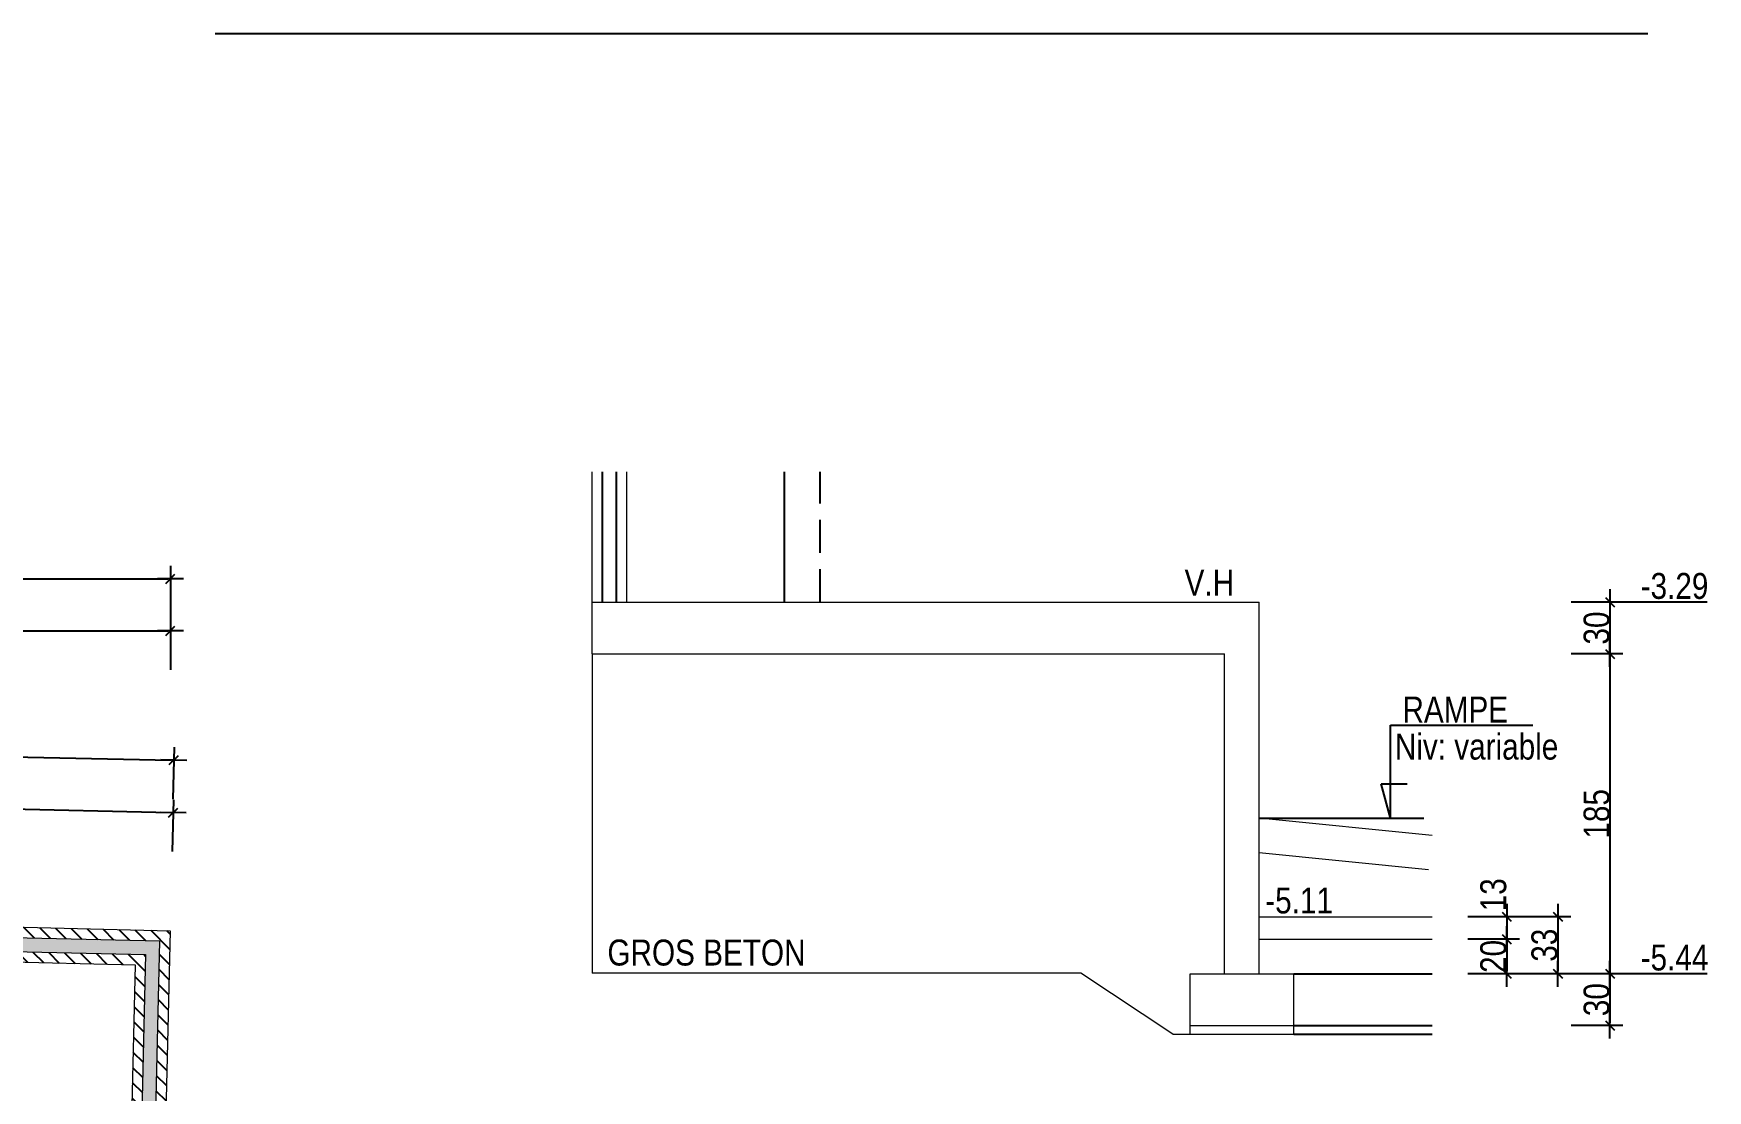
# Model space of a CAD drawing. Header units: centimetres. Extents: x 16433 to 114398, y -50094 to -12305.
# Drawn here: x 67429 to 68397, y -18482 to -17870 of the extents above; entities that cross this region are included whole.
import ezdxf

# ---------------------------------------------------------------- set-up
doc = ezdxf.new("R2010")
doc.units = ezdxf.units.CM
doc.header["$LTSCALE"] = 0.5
doc.linetypes.add('CACHEX2', pattern=[19.05, 12.7, -6.35])
doc.layers.get('DEFPOINTS').update_dxf_attribs({"linetype": 'CONTINUOUS'})
for name, color, linetype in [('01_cote_gen', 4, 'CONTINUOUS'), ('01_linteaux', 2, 'CONTINUOUS'), ('01_poch_murs', 253, 'CONTINUOUS'), ('01_texte', 230, 'CONTINUOUS'), ('AA_COTES', 2, 'CONTINUOUS')]:
    doc.layers.add(name, color=color, linetype=linetype)
doc.layers.add('01_murs_coup', color=5, linetype='CONTINUOUS', lineweight=60)
doc.styles.add('ARIAL NA', font='ARIALN.TTF')
doc.styles.add('STYLE2', font='ARIALN.TTF')
doc.dimstyles.new('JB50', dxfattribs={"dimscale": 0.1, "dimtxt": 150, "dimasz": 15, "dimexe": 0.1, "dimexo": 0.1, "dimgap": 0.09, "dimtad": 1, "dimdec": 1, "dimdsep": 46, "dimtxsty": 'STYLE2', "dimblk1": 'BOND_G', "dimblk2": 'BOND_D', "dimsah": 1, "dimcen": 1.5, "dimdle": 0.01, "dimse1": 1, "dimse2": 1, "dimclrd": 4, "dimclre": 2, "dimclrt": 6, "dimazin": 2, "dimtfac": 2.333333, "dimtdec": 1, "dimtix": 1, "dimtmove": 2, "dimatfit": 3, "dimldrblk": 'BOND_G', "dimfxl": 1, "dimtolj": 1, "dimtzin": 0, "dimarcsym": 0})
pattern_1 = [(315, (86033.132, 37511.667), (4.49012806, 4.49012806), [])]

# ---------------------------------------------------------------- blocks, each defined once
blk = doc.blocks.new('BOND_G')
at = {"layer": 'AA_COTES', "color": 0}
for p, q in [((0, -5), (0, 15)), ((5, 0), (-5, 0)), ((1.77, 1.77), (-1.77, -1.77))]:
    blk.add_line(p, q, dxfattribs=at)
blk = doc.blocks.new('BOND_D')
at = {"layer": 'AA_COTES', "color": 0}
for p, q in [((5, 0), (-5, 0)), ((-1.77, -1.77), (1.77, 1.77)), ((0, 5), (0, -15))]:
    blk.add_line(p, q, dxfattribs=at)
blk = doc.blocks.new('*D1301')
at = {"layer": '01_cote_gen', "color": 4, "lineweight": -2, "transparency": 16777216}
blk.add_line((65249.84, -18246.16), (67508.34, -18290.62), dxfattribs=at)
at = {"layer": 'DEFPOINTS', "color": 0, "transparency": 16777216}
for p in [(67509.84, -18290.65), (65246.39, -18345), (67507.9, -18389.51)]:
    blk.add_point(p, dxfattribs=at)
at = {"layer": '01_cote_gen', "color": 4, "lineweight": -2, "transparency": 16777216, "xscale": 1.5, "yscale": 1.5, "zscale": 1.5}
for name, p, rotation in [('BOND_G', (65248.34, -18246.14), 178.8724000723822), ('BOND_D', (67509.84, -18290.65), 358.8724000723822)]:
    blk.add_blockref(name, p, dxfattribs=dict(at, rotation=rotation))
at = {"layer": '01_cote_gen', "color": 6, "transparency": 16777216, "insert": (66379.24, -18260.73), "char_height": 15, "attachment_point": 5, "rotation": 358.8724, "style": 'STYLE2'}
blk.add_mtext('\\A1;2261.9', dxfattribs=at)
blk = doc.blocks.new('*D1302')
at = {"layer": '01_cote_gen', "color": 4, "lineweight": -2, "transparency": 16777216}
blk.add_line((66821.83, -18305.09), (67507.99, -18321.03), dxfattribs=at)
at = {"layer": 'DEFPOINTS', "color": 0, "transparency": 16777216}
for p in [(67509.49, -18321.06), (66818.74, -18373.51), (67507.9, -18389.51)]:
    blk.add_point(p, dxfattribs=at)
at = {"layer": '01_cote_gen', "color": 4, "lineweight": -2, "transparency": 16777216, "xscale": 1.5, "yscale": 1.5, "zscale": 1.5}
for name, p, rotation in [('BOND_G', (66820.33, -18305.06), 178.669729179588), ('BOND_D', (67509.49, -18321.06), 358.669729179588)]:
    blk.add_blockref(name, p, dxfattribs=dict(at, rotation=rotation))
at = {"layer": '01_cote_gen', "color": 6, "transparency": 16777216, "insert": (67165.08, -18305.4), "char_height": 15, "attachment_point": 5, "rotation": 358.66973, "style": 'STYLE2'}
blk.add_mtext('\\A1;689.3', dxfattribs=at)
blk = doc.blocks.new('*D1304')
at = {"layer": '01_cote_gen', "color": 4, "lineweight": -2, "transparency": 16777216}
blk.add_line((65884.91, -18215.84), (67506.4, -18215.84), dxfattribs=at)
at = {"layer": 'DEFPOINTS', "color": 0, "transparency": 16777216}
for p in [(67507.9, -18215.84), (65883.41, -18238.34), (67507.9, -18389.51)]:
    blk.add_point(p, dxfattribs=at)
at = {"layer": '01_cote_gen', "color": 4, "lineweight": -2, "transparency": 16777216, "xscale": 1.5, "yscale": 1.5, "zscale": 1.5, "rotation": 180}
blk.add_blockref('BOND_G', (65883.41, -18215.84), dxfattribs=at)
at = {"layer": '01_cote_gen', "color": 4, "lineweight": -2, "transparency": 16777216, "xscale": 1.5, "yscale": 1.5, "zscale": 1.5}
blk.add_blockref('BOND_D', (67507.9, -18215.84), dxfattribs=at)
at = {"layer": '01_cote_gen', "color": 6, "transparency": 16777216, "insert": (66695.65, -18208.17), "char_height": 15, "attachment_point": 5, "style": 'STYLE2'}
blk.add_mtext('\\A1;1624.5', dxfattribs=at)
blk = doc.blocks.new('*D1305')
at = {"layer": '01_cote_gen', "color": 4, "lineweight": -2, "transparency": 16777216}
blk.add_line((65247.89, -18185.78), (67506.4, -18185.78), dxfattribs=at)
at = {"layer": 'DEFPOINTS', "color": 0, "transparency": 16777216}
for p in [(67507.9, -18185.78), (65246.39, -18351.15), (67507.9, -18395.66)]:
    blk.add_point(p, dxfattribs=at)
at = {"layer": '01_cote_gen', "color": 4, "lineweight": -2, "transparency": 16777216, "xscale": 1.5, "yscale": 1.5, "zscale": 1.5, "rotation": 180}
blk.add_blockref('BOND_G', (65246.39, -18185.78), dxfattribs=at)
at = {"layer": '01_cote_gen', "color": 4, "lineweight": -2, "transparency": 16777216, "xscale": 1.5, "yscale": 1.5, "zscale": 1.5}
blk.add_blockref('BOND_D', (67507.9, -18185.78), dxfattribs=at)
at = {"layer": '01_cote_gen', "color": 6, "transparency": 16777216, "insert": (66377.15, -18178.12), "char_height": 15, "attachment_point": 5, "style": 'STYLE2'}
blk.add_mtext('\\A1;2261.5', dxfattribs=at)
blk = doc.blocks.new('*D1425')
at = {"layer": '01_cote_gen', "color": 4, "lineweight": -2, "transparency": 16777216}
blk.add_line((68340.56, -18200.72), (68340.56, -18227.72), dxfattribs=at)
at = {"layer": 'DEFPOINTS', "color": 0, "transparency": 16777216}
for p in [(68063.93, -18199.22), (68063.93, -18229.22), (68340.56, -18229.22)]:
    blk.add_point(p, dxfattribs=at)
at = {"layer": '01_cote_gen', "color": 4, "lineweight": -2, "transparency": 16777216, "xscale": 1.5, "yscale": 1.5, "zscale": 1.5}
for name, p, rotation in [('BOND_G', (68340.56, -18199.22), 90), ('BOND_D', (68340.56, -18229.22), 270)]:
    blk.add_blockref(name, p, dxfattribs=dict(at, rotation=rotation))
at = {"layer": '01_cote_gen', "color": 6, "transparency": 16777216, "insert": (68332.89, -18214.22), "char_height": 15, "attachment_point": 5, "rotation": 90, "style": 'STYLE2'}
blk.add_mtext('\\A1;30', dxfattribs=at)
blk = doc.blocks.new('*D1426')
at = {"layer": '01_cote_gen', "color": 4, "lineweight": -2, "transparency": 16777216}
blk.add_line((68340.56, -18230.72), (68340.56, -18412.72), dxfattribs=at)
at = {"layer": 'DEFPOINTS', "color": 0, "transparency": 16777216}
for p in [(68318.06, -18229.22), (68297.57, -18414.22), (68340.56, -18414.22)]:
    blk.add_point(p, dxfattribs=at)
at = {"layer": '01_cote_gen', "color": 4, "lineweight": -2, "transparency": 16777216, "xscale": 1.5, "yscale": 1.5, "zscale": 1.5}
for name, p, rotation in [('BOND_G', (68340.56, -18229.22), 90), ('BOND_D', (68340.56, -18414.22), 270)]:
    blk.add_blockref(name, p, dxfattribs=dict(at, rotation=rotation))
at = {"layer": '01_cote_gen', "color": 6, "transparency": 16777216, "insert": (68332.89, -18321.72), "char_height": 15, "attachment_point": 5, "rotation": 90, "style": 'STYLE2'}
blk.add_mtext('\\A1;185', dxfattribs=at)
blk = doc.blocks.new('*D1427')
at = {"layer": '01_cote_gen', "color": 4, "lineweight": -2, "transparency": 16777216}
blk.add_line((68340.56, -18415.72), (68340.56, -18442.72), dxfattribs=at)
at = {"layer": 'DEFPOINTS', "color": 0, "transparency": 16777216}
for p in [(68318.06, -18414.22), (68297.57, -18444.22), (68340.56, -18444.22)]:
    blk.add_point(p, dxfattribs=at)
at = {"layer": '01_cote_gen', "color": 4, "lineweight": -2, "transparency": 16777216, "xscale": 1.5, "yscale": 1.5, "zscale": 1.5}
for name, p, rotation in [('BOND_G', (68340.56, -18414.22), 90), ('BOND_D', (68340.56, -18444.22), 270)]:
    blk.add_blockref(name, p, dxfattribs=dict(at, rotation=rotation))
at = {"layer": '01_cote_gen', "color": 6, "transparency": 16777216, "insert": (68332.89, -18429.22), "char_height": 15, "attachment_point": 5, "rotation": 90, "style": 'STYLE2'}
blk.add_mtext('\\A1;30', dxfattribs=at)
blk = doc.blocks.new('*D1428')
at = {"layer": '01_cote_gen', "color": 4, "lineweight": -2, "transparency": 16777216}
blk.add_line((68310.37, -18382.72), (68310.37, -18412.72), dxfattribs=at)
at = {"layer": 'DEFPOINTS', "color": 0, "transparency": 16777216}
for p in [(68297.57, -18381.22), (68297.57, -18414.22), (68310.37, -18414.22)]:
    blk.add_point(p, dxfattribs=at)
at = {"layer": '01_cote_gen', "color": 4, "lineweight": -2, "transparency": 16777216, "xscale": 1.5, "yscale": 1.5, "zscale": 1.5}
for name, p, rotation in [('BOND_G', (68310.37, -18381.22), 90), ('BOND_D', (68310.37, -18414.22), 270)]:
    blk.add_blockref(name, p, dxfattribs=dict(at, rotation=rotation))
at = {"layer": '01_cote_gen', "color": 6, "transparency": 16777216, "insert": (68302.71, -18397.72), "char_height": 15, "attachment_point": 5, "rotation": 90, "style": 'STYLE2'}
blk.add_mtext('\\A1;33', dxfattribs=at)
blk = doc.blocks.new('*D1429')
at = {"layer": '01_cote_gen', "color": 4, "lineweight": -2, "transparency": 16777216}
blk.add_line((68280.81, -18395.72), (68280.81, -18412.72), dxfattribs=at)
at = {"layer": 'DEFPOINTS', "color": 0, "transparency": 16777216}
for p in [(68237.65, -18394.22), (68237.65, -18414.22), (68280.81, -18414.22)]:
    blk.add_point(p, dxfattribs=at)
at = {"layer": '01_cote_gen', "color": 4, "lineweight": -2, "transparency": 16777216, "xscale": 1.5, "yscale": 1.5, "zscale": 1.5}
for name, p, rotation in [('BOND_G', (68280.81, -18394.22), 90), ('BOND_D', (68280.81, -18414.22), 270)]:
    blk.add_blockref(name, p, dxfattribs=dict(at, rotation=rotation))
at = {"layer": '01_cote_gen', "color": 6, "transparency": 16777216, "insert": (68273.14, -18404.22), "char_height": 15, "attachment_point": 5, "rotation": 90, "style": 'STYLE2'}
blk.add_mtext('\\A1;20', dxfattribs=at)
blk = doc.blocks.new('*D1430')
at = {"layer": '01_cote_gen', "color": 4, "lineweight": -2, "transparency": 16777216}
blk.add_line((68280.81, -18382.72), (68280.81, -18392.72), dxfattribs=at)
at = {"layer": 'DEFPOINTS', "color": 0, "transparency": 16777216}
for p in [(68237.65, -18381.22), (68237.65, -18394.22), (68280.81, -18394.22)]:
    blk.add_point(p, dxfattribs=at)
at = {"layer": '01_cote_gen', "color": 4, "lineweight": -2, "transparency": 16777216, "xscale": 1.5, "yscale": 1.5, "zscale": 1.5}
for name, p, rotation in [('BOND_G', (68280.81, -18381.22), 90), ('BOND_D', (68280.81, -18394.22), 270)]:
    blk.add_blockref(name, p, dxfattribs=dict(at, rotation=rotation))
at = {"layer": '01_cote_gen', "color": 6, "transparency": 16777216, "insert": (68273.14, -18368.56), "char_height": 15, "attachment_point": 5, "rotation": 90, "style": 'STYLE2'}
blk.add_mtext('\\A1;13', dxfattribs=at)

msp = doc.modelspace()

# ---------------------------------------------------------------- hatches: boundary and pattern name
at = {"layer": '01_poch_murs'}
h = msp.add_hatch(color=256, dxfattribs=at)
h.dxf.hatch_style = 1
h.paths.add_polyline_path([(67499.019, -18513.338), (67501.758, -18395.37), (67106.41, -18386.189), (67106.41, -18757.011), (67110.41, -18757.011), (67110.41, -18394.284), (67493.575, -18403.182), (67491.207, -18505.154), (67212.41, -18498.68), (67212.41, -18757.011), (67220.41, -18757.011), (67220.41, -18506.868)])
h.paths.add_polyline_path([(67106.41, -18767.011), (67106.41, -18757.011), (67102.41, -18757.011), (67102.41, -18767.011)])
h.paths.add_polyline_path([(67110.41, -18767.011), (67110.41, -18757.011), (67106.41, -18757.011), (67106.41, -18767.011)])
h.paths.add_polyline_path([(67106.41, -18757.011), (67106.41, -18386.189), (67096.41, -18385.957), (67096.41, -18393.959), (67102.41, -18394.098), (67102.41, -18757.011)])
h = msp.add_hatch(dxfattribs=at)
h.set_pattern_fill('ANSI31', color=256, scale=2, angle=-90)
h.set_pattern_definition(pattern_1)
h.paths.add_polyline_path([(67226.41, -18757.011), (67226.41, -18513.009), (67504.878, -18519.476), (67507.896, -18389.511), (67106.41, -18380.187), (67106.41, -18386.189), (67501.758, -18395.37), (67499.019, -18513.338), (67220.41, -18506.868), (67220.41, -18757.011)])
h = msp.add_hatch(dxfattribs=at)
h.set_pattern_fill('ANSI31', color=256, scale=2, angle=-90)
h.set_pattern_definition(pattern_1)
h.paths.add_polyline_path([(67491.207, -18505.154), (67493.575, -18403.182), (67110.41, -18394.284), (67110.41, -18757.011), (67116.41, -18757.011), (67116.41, -18756.011), (67116.41, -18400.425), (67487.437, -18409.041), (67485.347, -18499.017), (67206.41, -18492.539), (67206.41, -18757.011), (67212.41, -18757.011), (67212.41, -18498.68)])

# ---------------------------------------------------------------- linework, layer by layer
at = {"layer": '01_cote_gen'}
msp.add_line((67533.731, -17870.224), (68362.442, -17870.224), dxfattribs=at)
at = {"layer": '01_linteaux'}
for p, q in [((67757.86, -18199.224), (67757.86, -18123.852)), ((67765.865, -18199.224), (67765.865, -18123.852)), ((67863.175, -18199.224), (67863.175, -18123.852)), ((68157.646, -18414.224), (68237.646, -18414.224)), ((68157.646, -18444.224), (68237.646, -18444.224)), ((68157.646, -18449.224), (68237.646, -18449.224))]:
    msp.add_line(p, q, dxfattribs=at)
at = {"layer": '01_linteaux', "linetype": 'CACHEX2', "ltscale": 3}
msp.add_line((67883.645, -18199.224), (67883.645, -18123.852), dxfattribs=at)
at = {"layer": '01_linteaux', "linetype": 'Continuous', "lineweight": 0}
for p, q in [((67501.758, -18395.37), (66824.596, -18379.645)), ((67110.41, -18394.284), (67493.575, -18403.182)), ((67499.019, -18513.338), (67501.758, -18395.37)), ((67493.575, -18403.182), (67491.207, -18505.154))]:
    msp.add_line(p, q, dxfattribs=at)
at = {"layer": '01_murs_coup', "linetype": 'Continuous', "lineweight": 0}
for p, q in [((67751.86, -18229.224), (67751.86, -18123.852)), ((67771.865, -18199.224), (67771.865, -18123.852)), ((67751.86, -18199.224), (68137.646, -18199.224)), ((68137.646, -18414.224), (68137.646, -18199.224)), ((67751.86, -18229.224), (68117.646, -18229.224)), ((67751.86, -18229.224), (67751.86, -18413.819)), ((68117.646, -18414.224), (68117.646, -18229.224)), ((68237.646, -18334.224), (68137.646, -18324.224)), ((68235.656, -18354.125), (68137.646, -18344.324)), ((67507.896, -18389.511), (66818.737, -18373.507)), ((68137.646, -18381.224), (68237.646, -18381.224)), ((67504.878, -18519.476), (67507.896, -18389.511)), ((68137.646, -18394.224), (68237.646, -18394.224)), ((67116.41, -18400.425), (67487.437, -18409.041)), ((67487.437, -18409.041), (67485.347, -18499.017)), ((68034.538, -18413.819), (67751.86, -18413.819)), ((68087.646, -18449.224), (68034.538, -18413.819)), ((68097.646, -18414.224), (68157.646, -18414.224)), ((68097.646, -18449.224), (68097.646, -18414.224)), ((68157.646, -18449.224), (68157.646, -18414.224)), ((68097.646, -18444.224), (68157.646, -18444.224)), ((68087.646, -18449.224), (68157.646, -18449.224))]:
    msp.add_line(p, q, dxfattribs=at)
at = {"layer": '01_texte'}
for p, q in [((68396.703, -18199.224), (68348.061, -18199.224)), ((68213.549, -18324.224), (68213.549, -18270.395)), ((68213.549, -18270.395), (68295.876, -18270.395)), ((68213.549, -18324.224), (68208.141, -18304.429)), ((68208.141, -18304.429), (68223.164, -18304.429)), ((68137.646, -18324.224), (68232.917, -18324.224)), ((68396.703, -18414.224), (68348.061, -18414.224))]:
    msp.add_line(p, q, dxfattribs=at)

# ---------------------------------------------------------------- texts
at = {"layer": '01_texte', "style": 'ARIAL NA'}
for s, p in [('V.H', (68094.517, -18195.416)), ('-3.29', (68358.306, -18197.351)), ('RAMPE', (68220.536, -18268.899)), ('Niv: variable', (68216.129, -18290.32)), ('-5.11', (68141.166, -18379.351)), ('GROS BETON', (67760.678, -18409.474)), ('-5.44', (68358.306, -18412.351))]:
    msp.add_text(s, height=15, dxfattribs=at).set_placement(p)

# ---------------------------------------------------------------- dimensions: what is measured, and where the dimension line sits
at = {"layer": '01_cote_gen'}
for base, p1, p2, picture, middle in [((67507.896, -18185.784), (65246.395, -18351.15), (67507.896, -18395.662), '*D1305', (66377.145, -18178.116)), ((67507.896, -18215.84), (65883.407, -18238.34), (67507.896, -18389.511), '*D1304', (66695.652, -18208.172))]:
    dim = msp.add_linear_dim(base=base, p1=p1, p2=p2, dimstyle='JB50', dxfattribs=at)
    dim.commit()
    dim.dimension.update_dxf_attribs({"geometry": picture, "text_midpoint": middle})
for base, p1, p2, picture, middle in [((68340.561, -18229.224), (68063.934, -18199.224), (68063.934, -18229.224), '*D1425', (68332.894, -18214.224)), ((68340.561, -18414.224), (68318.061, -18229.224), (68297.574, -18414.224), '*D1426', (68332.894, -18321.724)), ((68310.374, -18414.224), (68297.574, -18381.224), (68297.574, -18414.224), '*D1428', (68302.706, -18397.724)), ((68280.809, -18414.224), (68237.646, -18394.224), (68237.646, -18414.224), '*D1429', (68273.141, -18404.224)), ((68340.561, -18444.224), (68318.061, -18414.224), (68297.574, -18444.224), '*D1427', (68332.894, -18429.224))]:
    dim = msp.add_linear_dim(base=base, p1=p1, p2=p2, angle=90, dimstyle='JB50', dxfattribs=at)
    dim.commit()
    dim.dimension.update_dxf_attribs({"geometry": picture, "text_midpoint": middle})
for p1, distance, picture, middle in [((65246.395, -18344.998), 98.882, '*D1301', (66379.242, -18260.725)), ((66818.737, -18373.507), 68.466, '*D1302', (67165.084, -18305.396))]:
    dim = msp.add_aligned_dim(p1=p1, p2=(67507.896, -18389.511), distance=distance, dimstyle='JB50', dxfattribs=at)
    dim.commit()
    dim.dimension.update_dxf_attribs({"geometry": picture, "text_midpoint": middle})
dim = msp.add_linear_dim(base=(68280.809, -18394.224), p1=(68237.646, -18381.224), p2=(68237.646, -18394.224), angle=90, dimstyle='JB50', dxfattribs=at)
dim.commit()
dim.dimension.update_dxf_attribs({"geometry": '*D1430', "text_midpoint": (68273.141, -18368.564), "dimtype": 160})

doc.saveas('drawing.dxf')
